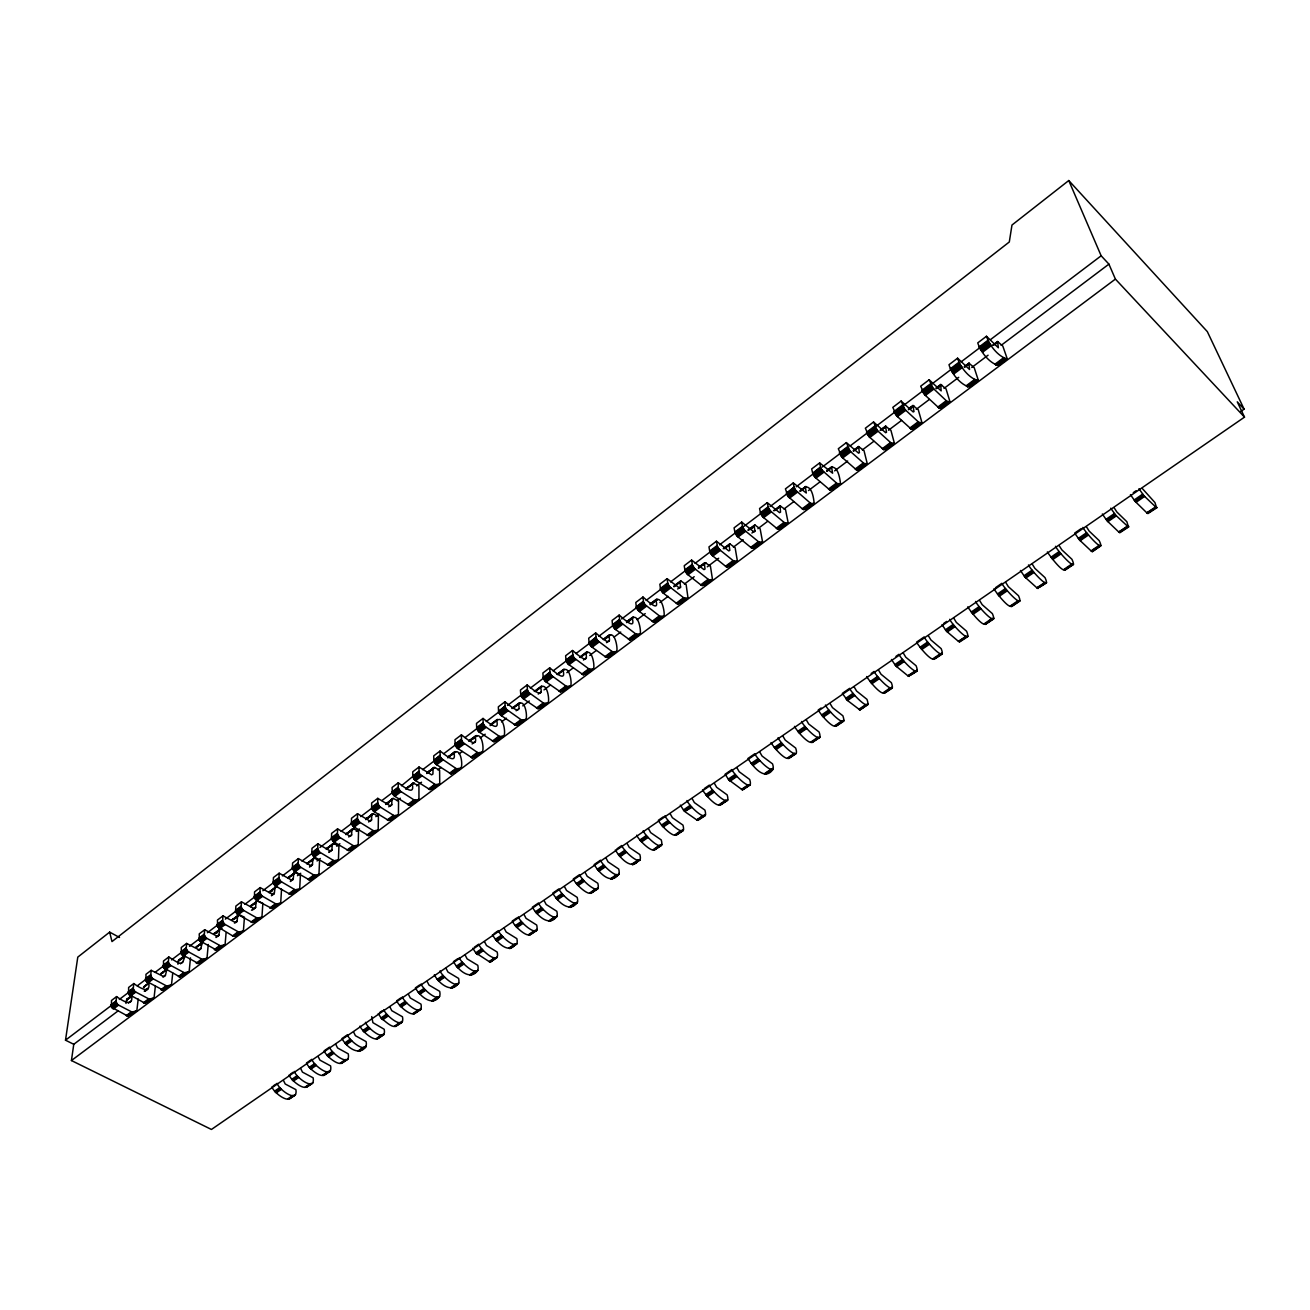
<?xml version="1.0" encoding="UTF-8"?>
<svg xmlns="http://www.w3.org/2000/svg" width="1310" height="1310" viewBox="0 0 1310 1310"><rect width="100%" height="100%" fill="white"/><g stroke="black" fill="none" stroke-linecap="round" stroke-linejoin="round"><path stroke-width="1.5" d="M663.302 816.867L658.39 820.256C660.158 825.022 675.01 839.857 676.926 833.897M412.29 784.444C415.123 797.151 401.957 785.247 398.256 782.791L392.067 787.474L392.394 793.451L394.818 796.365L409.097 805.093L412.781 804.078L418.954 799.444L418.938 785.803L413.108 783.069L406.133 789.095L413.108 783.069M412.748 776.142L412.765 771.77L419.02 767.021L431.645 774.865L432.922 774.063L433.07 768.184L435.018 767.562L439.603 770.247L439.751 783.888L433.479 788.571L429.844 789.553L414.844 780.121L412.748 776.142L419.02 771.377L419.02 767.021M383.797 1009.683C385.762 1015.905 405.281 1031.248 402.481 1016.789L391.788 1010.681L389.938 1007.03M1082.912 527.406C1084.958 532.057 1106.688 556.308 1099.188 540.621L1089.15 531.074L1086.498 526.882M418.954 799.444L414.631 800.295L400.287 791.125L398.305 787.916L398.256 782.791M398.436 814.82L398.551 801.163L393.278 798.412L391.968 799.231L391.706 805.126L390.38 805.945L377.755 798.347L371.663 802.981L371.647 808.106L373.596 811.299L388.628 820.437L392.329 819.389L398.436 814.82L394.081 815.704L379.72 806.682L377.755 803.489L377.755 798.347M643.194 830.753C645.159 836.386 665.464 855.103 661.255 839.939L650.677 832.636L648.548 828.771M636.709 835.207C638.478 840.005 653.297 854.628 655.278 848.651M365.474 1022.324C367.439 1028.563 386.909 1043.677 384.207 1029.283L372.892 1022.651L371.729 1016.593M655.917 600.455C661.992 594.773 665.316 614.505 663.842 616.077L656.67 621.448L653.444 621.988L638.625 610.951L636.431 607.545L635.776 602.485L642.948 597.033C646.059 599.21 659.913 613.637 655.917 600.455L650.202 604.778M378.181 829.983L378.426 816.326L373.137 813.625L371.811 814.46L371.5 820.355L370.157 821.19L357.515 813.707L351.506 818.275L351.44 823.417L353.389 826.577L368.421 835.583L372.155 834.503L378.181 829.983L373.776 830.917L359.431 822.025L357.483 818.848L357.515 813.707M365.948 1046.592C358.989 1057.039 345.955 1046.559 341.992 1038.519L347.379 1034.802C349.344 1041.09 368.765 1055.975 366.129 1041.63L355.419 1035.686L353.618 1032.067M616.912 848.864L621.71 845.556C623.691 851.254 643.914 869.693 639.853 854.562L629.242 847.374L627.146 843.525M615.323 849.961C619.745 857.51 631.944 871.461 638.691 859.966M358.187 844.966L358.547 831.293L353.258 828.64L351.915 829.492L351.555 835.387L350.196 836.239L337.554 828.87L331.61 833.373L331.512 838.515L333.428 841.675L348.46 850.534L352.226 849.42L358.187 844.966L353.749 845.933L339.388 837.155L337.456 834.011L337.554 828.87M632.222 618.353C638.396 612.572 641.605 632.271 640.017 633.909L632.943 639.215L629.668 639.804L614.832 628.947L612.654 625.558L612.065 620.481L619.139 615.111C622.299 617.321 636.103 631.502 632.222 618.353L626.589 622.61M619.106 873.344C611.655 886.133 599.178 873.099 594.2 864.534L600.504 860.195C602.485 865.943 622.643 884.086 618.697 869.021L608.086 861.914L606.006 858.099M325.191 1073.807C322.489 1079.8 308.161 1068.321 306.54 1062.967L311.813 1059.332C313.778 1065.701 333.084 1080.128 330.611 1065.914L319.902 1060.117L318.15 1056.531M338.438 859.753L338.93 846.08L333.641 843.46L332.281 844.328L331.856 850.223L330.48 851.091L317.839 843.837L311.976 848.29L311.829 853.416L313.729 856.56L328.761 865.288L332.56 864.142L338.438 859.753L333.985 860.752L319.624 852.106L317.708 848.978L317.839 843.837M1055.5 546.319C1057.547 551.035 1079.178 574.943 1071.924 559.272L1061.837 549.856L1059.2 545.697M608.855 636.005C615.127 630.126 618.222 649.776 616.535 651.496L609.543 656.736L606.235 657.374L591.367 646.682L589.205 643.325L588.681 638.232L595.657 632.943C598.883 635.17 612.605 649.105 608.855 636.005L604.696 639.149M591.956 891.848C589.795 897.858 575.074 883.841 573.338 878.928L579.56 874.638C581.542 880.435 601.634 898.3 597.818 883.284L587.191 876.292L585.144 872.476M318.952 874.343L319.558 860.67L314.253 858.099L312.877 858.967L312.402 864.878L311.027 865.763L298.369 858.607L292.589 862.995L292.392 868.137L294.291 871.265L309.324 879.862L313.156 878.683L318.952 874.343L314.449 875.375L300.088 866.876L298.205 863.749L298.369 858.607M1065.243 569.031C1063.769 574.353 1049.867 556.029 1047.361 551.936M299.695 888.753L300.416 875.08L295.127 872.558L293.735 873.442L293.211 879.337L291.819 880.238L279.161 873.197L273.446 877.536L273.217 882.678L275.084 885.773L290.116 894.255L293.98 893.043L299.695 888.753L295.176 889.834L280.815 881.433L278.948 878.339L279.161 873.197M577.514 901.706C570.39 914.216 557.471 901.64 552.738 893.142L558.895 888.901C560.86 894.73 580.903 912.349 577.202 897.383L566.559 890.489L564.528 886.69M585.816 653.395C592.185 647.451 595.166 667.036 593.365 668.853L586.471 674.011L583.114 674.683L568.212 664.186L566.084 660.829L565.625 655.737L572.503 650.513C575.778 652.773 589.451 666.479 585.816 653.395L580.33 657.538M277.638 887.279L275.149 887.23L274.248 893.633L272.84 894.533L260.182 887.59L254.549 891.881L254.5 897.841L256.858 900.625L271.76 908.37L280.7 902.983L281.535 889.31L280.406 888.884M1028.481 564.954C1030.512 569.719 1052.045 593.315 1045.036 577.644L1034.9 568.376L1032.313 564.233M557.094 915.624C550.036 927.988 537.051 915.674 532.384 907.175L538.475 902.983C540.441 908.878 560.418 926.219 556.832 911.301L546.188 904.506L544.174 900.723M261.935 917.033L262.868 903.36L257.562 900.92L256.154 901.82L255.532 907.732L254.107 908.649L241.449 901.82L235.882 906.045L235.571 911.187L237.405 914.265L252.437 922.486L256.351 921.225L261.935 917.033L257.349 918.179L242.989 910.041L241.155 906.962L241.449 901.82M563.087 670.573C569.555 664.53 572.404 684.066 570.505 685.965L563.726 691.041L560.32 691.778L545.402 681.429L543.29 678.105L542.88 672.996L549.676 667.854C553 670.147 566.608 683.591 563.087 670.573L557.667 674.65M280.7 902.983L276.148 904.096L261.787 895.827L259.92 892.732L260.182 887.59M518.301 916.902C520.267 922.829 540.195 939.909 536.707 925.056L526.047 918.343L524.066 914.576M237.552 916.41L232.214 919.898L239.124 914.838L237.7 915.755L237.044 921.667L235.603 922.6L222.946 915.87L217.444 920.046L217.706 926.825L233.262 936.241L237.88 935.045L243.398 930.919L244.446 917.229L239.828 914.953M516.795 917.933L512.292 921.045C514.011 926.072 528.634 939.483 530.943 933.473M540.653 687.504C547.22 681.38 549.971 700.85 547.973 702.831L541.276 707.858L537.821 708.628L522.886 698.443L520.807 695.135L520.447 690.026L527.144 684.95C530.534 687.259 544.076 700.49 540.653 687.504L535.332 691.533M222.34 929.003L219.818 929.019L218.77 935.438L217.329 936.372L204.671 929.74L199.235 933.866L199.464 940.629L216.297 949.93L225.091 944.625L226.073 932.9M493.935 933.703L498.373 930.64C500.354 936.617 520.201 953.434 516.844 938.631L506.168 932.016L504.203 928.266M243.398 930.919L238.797 932.098L224.436 924.058L222.602 920.996L222.946 915.87M492.445 934.734C496.555 942.332 509.115 954.81 515.55 943.97M995.502 587.699L1001.839 583.327C1003.869 588.157 1025.321 611.426 1018.525 595.755L1008.34 586.651L1005.785 582.524M201.331 943.757L196.14 947.163L202.329 942.299L200.741 949.029L199.284 949.979L186.626 943.429L181.255 947.507L181.435 954.269L198.252 963.439L207.013 958.167L208.257 944.494M474.302 947.245L478.69 944.215C480.672 950.241 500.469 966.796 497.194 952.059L486.518 945.525L484.585 941.792M225.091 944.625L220.457 945.836L206.112 937.911L204.294 934.881L204.671 929.74M518.547 704.207C525.195 698.017 527.832 717.405 525.752 719.485L519.137 724.43L515.649 725.249L500.698 715.227L498.619 711.936L498.324 706.827L504.94 701.8C508.378 704.158 521.855 717.143 518.547 704.207L513.274 708.186M1011.942 605.384C1010.256 610.869 996.37 592.971 993.93 588.796M185.168 955.596C181.762 966.453 181.451 964.962 168.793 956.971L163.488 961L163.619 967.746L179.83 976.9L189.148 971.545L190.49 957.872M207.013 958.167L202.346 959.411L188.018 951.6L186.216 948.571L186.626 943.429M459.253 957.626C461.235 963.685 480.967 979.995 477.806 965.323L467.113 958.871L465.197 955.154M177.931 964.258L178.766 960.033L184.563 955.727M165.977 970.464L160.917 973.756L166.992 968.974L165.306 975.721L163.832 976.687L151.19 970.333L145.95 974.312L146.032 981.059L162.833 989.983L171.495 984.76L172.74 973.035M496.719 720.68C503.449 714.425 506.004 733.747 503.81 735.909L497.292 740.789L493.755 741.64L478.789 731.782L476.742 728.507L476.496 723.382L483.013 718.437C486.518 720.811 499.929 733.584 496.719 720.68L490.235 725.593M189.148 971.545L184.464 972.822L170.136 965.11L168.351 962.113L168.793 956.971M440.045 970.874C442.027 976.982 461.709 993.046 458.631 978.423L447.954 972.053L446.039 968.368M148.8 982.926C150.716 995.354 138.614 986.987 133.784 983.548L128.609 987.478L128.642 994.224L144.82 1003.133L154.056 997.811L155.382 986.103M975.573 601.454C977.587 606.333 998.957 629.275 992.374 613.62L982.172 604.647L979.634 600.537M171.495 984.76L166.796 986.07L152.468 978.472L150.699 975.475L151.19 970.333M434.331 974.82C438.621 983.335 452.065 994.388 458.713 982.729M475.186 736.941C482.014 730.62 484.454 749.877 482.178 752.12L475.743 756.934L472.173 757.835L457.19 748.108L455.159 744.85L454.963 739.741L461.398 734.861C464.952 737.252 478.314 749.795 475.186 736.941L470.388 740.576M131.655 995.862C133.505 1008.241 121.47 1000.054 116.59 996.599L111.481 1000.48L111.481 1007.21L127.643 1016.02L136.829 1010.714L138.221 999.006M985.84 623.183C984.056 628.718 970.202 611.066 967.779 606.841M154.056 997.811L149.34 999.153L135.012 991.654L133.26 988.673L133.784 983.548M421.067 983.974C423.048 990.114 442.665 1005.933 439.701 991.359L429.009 985.087L427.125 981.403M125.973 1003.444L126.906 999.219L131.999 995.371M136.829 1010.714L132.081 1012.09L117.785 1004.688L116.033 1001.724L116.59 996.599M402.317 996.91C404.282 1003.083 423.867 1018.656 420.985 1004.148L410.276 997.958L408.425 994.29M453.948 752.988C460.842 746.602 463.183 765.777 460.825 768.102L454.472 772.851L450.869 773.784L435.87 764.221L433.856 760.979L433.725 755.854L440.062 751.039C443.664 753.463 456.961 765.793 453.948 752.988L447.627 757.769L454.717 751.629M400.925 997.86L396.733 1000.758C398.387 1005.982 412.846 1018.296 415.401 1012.27M949.685 619.319C951.682 624.264 972.97 646.878 966.6 631.24L956.349 622.414L953.86 618.32M1240.75 411.487L1244.107 409.162L1237.262 401.81L1244.5 417.137L211.434 1129.466L71.428 1060.543L73.769 1044.299L117.851 1011.074M433.774 767.447L426.749 773.539L432.971 768.823M73.769 1044.299L65.5 1040.189L77.781 957.119L109.647 932.13L119.521 937.452M360.021 1026.074C361.658 1031.363 376.068 1043.333 378.688 1037.323M934.734 658.062C932.736 663.695 918.932 646.485 916.558 642.162L924.139 636.938C926.137 641.933 947.343 664.236 941.169 648.63L930.886 639.919L928.43 635.841M342.827 1061.788C340.142 1067.781 325.781 1056.155 324.159 1050.816L329.498 1047.149C331.463 1053.469 350.818 1068.108 348.264 1053.846L337.571 1047.967L335.786 1044.365M392.705 798.478L385.795 804.455L391.87 799.87M372.564 813.69L365.703 819.618L371.696 815.098M294.324 1071.4C296.289 1077.786 315.546 1091.983 313.156 1077.835L302.446 1072.12L300.71 1068.551M289.133 1074.986C290.722 1080.373 305.034 1091.672 307.768 1085.695M895.958 656.375L898.955 654.312C900.953 659.356 922.06 681.347 916.099 665.758L905.783 657.194L903.343 653.133M352.668 828.722L345.889 834.601L351.8 830.131M277.049 1083.321C279.014 1089.74 298.221 1103.724 295.896 1089.642L285.203 1083.992L283.468 1080.422M271.907 1086.858C273.495 1092.278 287.791 1103.429 290.542 1097.436M333.035 843.542L326.305 849.371L332.151 844.966M871.166 673.487L874.114 671.441C876.112 676.549 897.137 698.23 891.357 682.674L881.008 674.224L878.601 670.18M313.663 858.181L306.982 863.978L312.762 859.622M884.987 691.975C882.842 697.706 869.07 680.954 866.729 676.533M294.521 872.64L287.905 878.388L293.604 874.081M275.624 886.919L269.058 892.618L274.691 888.36M867.908 703.634L859.917 709.954L847.521 700.506L842.33 693.367L849.617 688.356C851.598 693.514 872.542 714.883 866.958 699.343L856.576 691.025L854.202 687.013M256.956 901.018L250.439 906.667L256.007 902.475M825.431 705.026C827.429 710.249 848.29 731.308 842.887 715.8L832.472 707.613L830.131 703.601M220.309 928.708L213.907 934.259L219.327 930.165M836.599 724.987C834.274 730.8 820.551 714.49 818.242 709.987L821.124 708.006M801.589 721.483C803.57 726.755 824.367 747.519 819.127 732.044L808.679 723.971L806.37 719.976M812.871 741.165C810.481 747.011 796.775 730.914 794.499 726.362M149.143 982.418L143.445 987.478L148.62 983.564M778.058 737.71C780.039 743.048 800.754 763.501 795.678 748.059L785.214 740.101L782.922 736.138M789.471 757.131C786.999 763.009 773.309 747.126 771.05 742.541M773.309 768.823C764.942 782.054 753.103 766.53 747.928 758.49L754.838 753.725C756.82 759.112 777.452 779.27 772.54 763.877L762.06 756.034L759.8 752.087M746.291 786.573L742.148 789.717L728.868 779.908L725.101 774.243L731.913 769.543C733.895 774.98 754.462 794.842 749.697 779.483L739.2 771.754L736.957 767.824M704.256 788.62L709.299 785.132C711.281 790.634 731.782 810.202 727.165 794.892L716.635 787.277L714.425 783.364M831.572 467.162C838.4 466.491 839.956 479.28 840.529 483.767L832.57 489.711L829.754 489.858L815.197 477.479L812.839 473.925L811.676 468.947L819.634 462.921L832.603 473.188L831.572 467.162L826.839 470.749M721.073 803.783C718.42 809.744 704.78 794.499 702.569 789.783M686.98 800.541C688.962 806.092 709.381 825.365 704.911 810.104L694.365 802.588L692.188 798.691M805.372 486.96C812.298 486.108 813.772 499.012 814.165 503.499L806.338 509.361L802.85 509.279L788.129 496.555L785.427 488.876L793.27 482.932L806.289 493.002L805.372 486.96L800.705 490.48M664.94 815.737C666.921 821.337 687.275 840.332 682.952 825.103L672.374 817.702L670.229 813.821M232.214 919.898L238.518 914.953M1142.254 488.45L1154.929 502.532L1156.665 507.903L1143.974 495.786L1138.947 488.745M1114.171 507.805L1116.873 512.014L1126.862 521.724L1128.483 527.111L1115.711 515.207L1110.733 508.214M1244.107 409.162L1207.329 331.627L1068.763 180.534L1011.975 225.042L1009.306 241.973L111.989 941.579L109.647 932.13M667.101 578.692L659.831 584.227L660.551 589.271L662.762 592.709L676.926 603.664L680.725 603.435L688.012 597.982L686.129 584.571L681.02 581.083L679.956 581.689L680.578 587.437L679.513 588.059L667.101 578.692L667.854 583.752L670.081 587.175L684.229 598.195L688.012 597.982M691.615 560.091L684.229 565.707L685.015 570.751L687.259 574.189L701.39 585.341L705.124 585.161L712.509 579.626L710.446 566.248L705.353 562.694L704.322 563.284L705.026 569.015L703.994 569.621L691.615 560.091L692.433 565.134L694.677 568.589L708.808 579.773L712.509 579.626M716.472 541.226L708.972 546.909L709.84 551.952L712.1 555.407L726.215 566.739L729.883 566.624L737.383 561.008L735.123 547.678L730.047 544.043L729.048 544.616L729.834 550.331L728.818 550.904L716.472 541.226L717.356 546.254L719.632 549.725L733.731 561.106L737.383 561.008M741.689 522.084L734.091 527.848L735.025 532.875L737.317 536.363L751.383 547.858L755.002 547.809L762.6 542.111L760.144 528.814L755.1 525.13L754.118 525.67L755.002 531.369L754.003 531.925L741.689 522.084L742.655 527.095L744.948 530.583L759.014 542.143L762.6 542.111M767.283 502.647L759.571 508.509L760.586 513.504L762.895 517.024L777.534 528.994L780.482 528.732L788.194 522.952L785.542 509.688L780.039 505.873L780.531 512.128L779.565 512.652L767.283 502.647L768.331 507.641L770.64 511.162L784.674 522.919L788.194 522.952M846.391 442.6L838.318 448.724L841.937 457.255L856.445 469.864L859.213 469.782L867.269 463.74L863.994 450.607L858.574 446.53L859.409 452.687L858.541 453.145L846.391 442.6L850.043 451.131L863.961 463.478L867.269 463.74M873.557 421.984L865.37 428.206L869.103 436.738L883.546 449.543L886.248 449.526L894.435 443.402L890.915 430.335L885.544 426.159L886.493 432.267L885.658 432.709L873.557 421.984L877.323 430.515L891.177 443.075L894.435 443.402M901.133 401.04L892.814 407.361L896.662 415.892L911.056 428.927L913.692 428.976L921.994 422.753L918.261 409.735L912.923 405.494L914.003 411.553L913.201 411.962L901.133 401.04L905.013 409.572L918.834 422.344L921.994 422.753M929.15 379.785L920.701 386.188L924.663 394.736L938.992 407.999L941.546 408.114L949.996 401.793L946.017 388.841L940.711 384.485L941.153 390.888L929.15 379.785L933.146 388.317L946.901 401.302L949.996 401.793M957.594 358.187L949.013 364.704C951.306 373.661 961.491 385.779 969.842 386.925L978.406 380.506L974.181 367.619L968.925 363.165L969.531 369.502L957.594 358.187C959.984 367.144 970.055 379.245 978.406 380.506M986.479 336.261L977.768 342.876C980.519 351.981 989.82 363.59 998.564 365.408L1007.275 358.891L1002.805 346.069L997.581 341.517L998.367 347.772L986.479 336.261C989.312 345.381 998.515 356.942 1007.275 358.891M110.908 1004.852L116.033 1000.971M128.069 991.85L133.26 987.92M145.426 978.685L150.683 974.706M163.013 965.372L168.319 961.344M180.796 951.895L186.184 947.818M198.825 938.238L204.262 934.112M217.051 924.418L222.569 920.242M235.522 910.434L241.106 906.192M254.222 896.253L259.888 891.979M273.168 881.908L278.883 877.569M292.343 867.384L298.14 862.979M311.764 852.663L317.642 848.209M331.446 837.745L337.39 833.242M351.375 822.647L357.401 818.079M371.565 807.353L377.673 802.719M392.017 791.846L398.207 787.146M433.757 760.209L440.111 755.395L440.062 751.039M455.045 744.08L461.497 739.2L461.398 734.861M476.627 727.738L483.161 722.792L483.013 718.437M498.504 711.166L505.12 706.139L504.94 701.8M520.676 694.365L527.39 689.273L527.144 684.95M543.159 677.335L549.954 672.177L549.676 667.854M565.936 660.06L572.847 654.836L572.503 650.513M589.058 642.555L596.05 637.25L595.657 632.943M612.49 624.788L619.581 619.417L619.139 615.111M636.267 606.776L643.456 601.323L642.948 597.033M660.371 588.517L667.674 582.983M684.835 569.981L692.237 564.364M709.643 551.183L717.159 545.484M734.812 532.106L742.442 526.325M760.357 512.75L768.102 506.888M786.295 493.1L794.138 487.156L793.27 482.932M812.593 473.156L820.568 467.113L819.634 462.921M839.317 452.916L847.406 446.792M866.434 432.382L874.638 426.143M893.96 411.52L902.295 405.199M921.913 390.331L930.378 383.912M950.307 368.831L958.904 362.297M979.127 346.97L987.871 340.354M110.908 1005.605L116.033 1001.724M128.069 992.603L133.26 988.673M145.443 979.454L150.699 975.475M163.03 966.125L168.351 962.113M180.829 952.648L186.216 948.571M198.842 939.008L204.294 934.881M217.083 925.188L222.602 920.996M235.571 911.187L241.155 906.962M254.271 897.022L259.92 892.732M273.217 882.678L278.948 878.339M292.392 868.137L298.205 863.749M311.829 853.416L317.708 848.978M331.512 838.515L337.456 834.011M351.44 823.417L357.483 818.848M371.647 808.106L377.755 803.489M392.116 792.615L398.305 787.916M419.02 771.377L401.482 785.722M433.856 760.979L440.111 755.395M455.159 744.85L461.497 739.2M476.742 728.507L483.161 722.792M498.619 711.936L505.12 706.139M520.807 695.135L527.39 689.273M543.29 678.105L549.954 672.177M566.084 660.829L572.847 654.836M589.205 643.325L596.05 637.25M612.654 625.558L619.581 619.417M636.431 607.545L643.456 601.323M660.551 589.271L667.854 583.752M685.015 570.751L692.433 565.134M709.84 551.952L717.356 546.254M735.025 532.875L742.655 527.095M760.586 513.504L768.331 507.641M786.524 493.87L794.138 487.156M812.839 473.925L820.568 467.113M839.563 453.686L847.652 447.545M866.696 433.135L874.916 426.913M894.239 412.273L902.574 405.953M922.207 391.084L930.673 384.665M950.601 369.584L959.215 363.066M979.454 347.723L988.182 341.108M65.5 1040.189L112.791 1004.361M119.325 999.432L129.101 992.014M137.255 985.84L145.41 979.667M155.202 972.249L163.357 966.076M171.512 959.903L181.304 952.485M189.459 946.311L199.235 938.893M207.389 932.72L218.803 924.074M225.336 919.129L236.75 910.483M244.904 904.309L254.697 896.908M262.851 890.718L274.265 882.072M282.42 875.899L292.195 868.497M301.988 861.079L311.78 853.662M319.935 847.488L331.348 838.842M341.124 831.424L352.554 822.778M360.709 816.605L372.122 807.959M381.898 800.557L391.69 793.139M422.671 769.674L434.101 761.028M443.877 753.61L455.291 744.964M465.083 737.546L478.134 727.672M486.288 721.499L499.339 711.608M507.494 705.435L522.166 694.316M530.321 688.143L544.993 677.024M553.148 670.851L566.198 660.96M575.991 653.559L590.663 642.44M598.817 636.267L613.506 625.148M621.66 618.959L637.97 606.612M646.125 600.438L660.797 589.32M670.589 581.902L685.261 570.783M695.053 563.382L711.363 551.019M719.517 544.845L735.827 532.499M743.982 526.325L761.912 512.734M770.067 506.561L788.014 492.969M796.169 486.796L814.1 473.205M822.254 467.031L840.201 453.44M849.977 446.022L867.924 432.447M876.079 426.258L895.647 411.438M903.802 405.265L923.37 390.445M931.525 384.272L951.109 369.436M960.885 362.035L980.453 347.215M990.245 339.798L1101.153 255.794L1068.763 180.534M111.104 1006.408L116.23 1002.527M128.265 993.422L133.456 989.492M145.656 980.257L150.896 976.278M163.242 966.944L168.548 962.915M181.042 953.467L186.429 949.39M199.071 939.81L204.524 935.684M217.313 926.006L222.831 921.831M235.8 912.006L241.384 907.781M254.5 897.841L260.166 893.567M273.446 883.497L279.177 879.157M292.638 868.972L298.451 864.567M312.075 854.251L317.953 849.797M331.757 839.35L337.718 834.847M351.702 824.252L357.745 819.683M371.909 808.958L378.033 804.324M392.394 793.451L398.584 788.767M413.125 777.747L419.118 772.147M434.15 761.831L440.225 756.165M455.454 745.701L461.906 740.821L461.611 739.97M477.053 729.359L483.587 724.397L483.275 723.562M498.93 712.787L505.562 707.76L505.251 706.909M521.118 695.987L527.832 690.894L527.521 690.042M543.617 678.957L550.429 673.798L550.102 672.947M566.428 661.681L573.322 656.457L572.994 655.606M589.549 644.176L596.541 638.871L596.214 638.019M612.998 626.426L620.105 621.038L619.761 620.187M636.791 608.413L643.996 602.96L643.636 602.092M660.911 590.139L668.215 584.604M685.392 571.618L692.793 566.002M710.216 552.804L717.733 547.121M735.418 533.743L743.048 527.963M760.979 514.388L768.724 508.526M786.917 494.738L794.777 488.794L794.384 487.909M813.264 474.793L821.239 468.767L820.813 467.883M839.988 454.554L848.094 448.429M867.122 434.019L875.342 427.797M894.681 413.158L903.032 406.837M922.649 391.968L931.132 385.549M951.06 370.468L959.673 363.951M979.929 348.607L988.673 341.992M111.481 1007.21L116.606 1003.329M128.642 994.224L133.849 990.294M146.032 981.059L151.289 977.096M163.619 967.746L168.941 963.734M181.435 954.269L186.822 950.208M199.464 940.629L204.917 936.503M217.706 926.825L223.24 922.649M236.193 912.841L241.793 908.6M254.91 898.676L260.575 894.386M273.872 884.332L279.603 879.992M293.063 869.807L298.86 865.402M312.5 855.086L318.379 850.649M332.2 840.185L338.144 835.682M352.144 825.087L358.17 820.518M372.351 809.793L378.459 805.175M392.836 794.302L399.026 789.619M413.583 778.599L419.855 773.85L419.413 772.998M434.609 762.682L440.962 757.868L440.504 757.016M455.913 746.569L462.365 741.689L461.906 740.821M477.511 730.227L484.045 725.282L483.587 724.397M499.405 713.655L506.037 708.644L505.562 707.76M521.593 696.855L528.307 691.778L527.832 690.894M544.092 679.841L550.904 674.683L550.429 673.798M566.902 662.565L573.813 657.342L573.322 656.457M590.04 645.06L597.049 639.771L596.541 638.871M613.506 627.31L620.596 621.939L620.105 621.038M637.299 609.297L644.504 603.861L643.996 602.96M661.435 591.039L668.739 585.505M685.916 572.519L693.317 566.902M710.74 553.721L718.273 548.022M735.942 534.644L743.589 528.88M761.519 515.305L769.265 509.443M787.474 495.655L795.334 489.711L794.777 488.794M813.821 475.726L821.796 469.684L821.239 468.767M840.562 455.487L848.651 449.363M867.695 434.953L875.915 428.73M895.254 414.091L903.605 407.77M923.239 392.918L931.721 386.499M951.666 371.401L960.279 364.884M980.535 349.557L989.279 342.942M112.005 1007.947L117.13 1004.066M129.182 994.961L134.373 991.031M146.556 981.812L151.813 977.833M164.159 968.499L169.481 964.471M181.975 955.023L187.363 950.962M200.004 941.399L205.457 937.272M218.262 927.578L223.781 923.403M236.75 913.594L242.334 909.369M255.466 899.446L261.132 895.156M274.429 885.101L280.16 880.762M293.62 870.577L299.433 866.188M313.057 855.872L318.952 851.435M332.756 840.987L338.717 836.468M352.717 825.889L358.743 821.321M372.924 810.595L379.048 805.977M393.409 795.105L399.599 790.421M414.156 779.417L420.444 774.668L435.46 784.674L439.751 783.888M435.198 763.501L441.552 758.687L456.568 768.855L460.825 768.102M456.502 747.388L462.954 742.508L477.97 752.808L482.178 752.12M478.101 731.045L484.651 726.1L499.65 736.564L503.81 735.909M500.011 714.49L506.626 709.48L521.626 720.091L525.752 719.485M522.199 697.706L528.913 692.613L543.896 703.388L547.973 702.831M544.698 680.676L551.51 675.518L566.477 686.456L570.505 685.965M567.525 663.417L574.435 658.193L589.385 669.295L593.365 668.853M590.663 645.912L597.671 640.623L612.589 651.905L616.535 651.496M614.128 628.178L621.235 622.807L636.136 634.253L640.017 633.909M637.921 610.182L645.126 604.729L660.011 616.355L663.842 616.077M662.058 591.923L669.361 586.389M686.555 573.403L693.956 567.787M711.395 554.605L718.912 548.923M736.597 535.544L744.227 529.764M762.174 516.189L769.92 510.343M788.129 496.555L795.989 490.611L810.71 503.4L814.165 503.499M814.476 476.643L822.451 470.601L837.139 483.587L840.529 483.767M841.216 456.404L849.322 450.28M868.366 435.87L876.603 429.647M895.942 415.024L904.293 408.704M923.927 393.851L932.409 387.433M952.354 372.351L960.967 365.834M981.223 350.523L989.967 343.908M112.644 1008.569L117.785 1004.688M129.821 995.584L135.012 991.654M147.211 982.451L152.468 978.472M164.814 969.138L170.136 965.11M182.63 955.678L188.018 951.6M200.659 942.037L206.112 937.911M218.917 928.233L224.436 924.058M237.405 914.265L242.989 910.041M256.121 900.101L261.787 895.827M275.084 885.773L280.815 881.433M294.291 871.265L300.088 866.876M313.729 856.56L319.624 852.106M333.428 841.675L339.388 837.155M353.389 826.577L359.431 822.025M373.596 811.299L379.72 806.682M394.081 795.809L400.287 791.125M414.844 780.121L421.116 775.373M435.87 764.221L442.24 759.407M457.19 748.108L463.642 743.228M478.789 731.782L485.339 726.837M500.698 715.227L507.314 710.216M522.886 698.443L529.617 693.367M545.402 681.429L552.214 676.288M568.212 664.186L575.123 658.963M591.367 646.682L598.359 641.392M614.832 628.947L621.923 623.576M638.625 610.951L645.83 605.515M662.762 592.709L670.081 587.175M687.259 574.189L694.677 568.589M712.1 555.407L719.632 549.725M737.317 536.363L744.948 530.583M762.895 517.024L770.64 511.162M788.849 497.391L796.709 491.447M815.197 477.479L823.188 471.436M841.937 457.255L850.043 451.131M869.103 436.738L877.323 430.515M896.662 415.892L905.013 409.572M924.663 394.736L933.146 388.317M953.09 373.235L961.704 366.718M981.96 351.407L990.704 344.792M113.364 1009.044L118.489 1005.163M130.541 996.058L135.732 992.128M147.932 982.926L153.188 978.947M165.535 969.629L170.857 965.601M183.351 956.169L188.738 952.092M201.38 942.529L206.833 938.418M219.638 928.741L225.156 924.565M238.125 914.773L243.726 910.548M256.858 900.625L262.508 896.335M275.804 886.297L281.552 881.957M295.012 871.789L300.825 867.4M314.465 857.084L320.344 852.646M334.165 842.199L340.125 837.696M354.109 827.134L360.152 822.565M374.332 811.856L380.457 807.222M394.818 796.365L401.007 791.682M415.565 780.694L421.853 775.946M436.607 764.794L442.976 759.98M457.927 748.698L464.379 743.818M479.525 732.372L486.059 727.427M501.419 715.817L508.051 710.806M523.623 699.049L530.337 693.972M546.139 682.035L552.951 676.893M568.949 664.792L575.86 659.569M592.087 647.304L599.096 642.015M615.553 629.586L622.659 624.215M639.362 611.59L646.567 606.153M663.499 593.348L670.802 587.83M687.996 574.844L695.397 569.244M712.837 556.079L720.353 550.396M738.038 537.034L745.668 531.27M763.615 517.696L771.377 511.85M789.586 498.095L797.446 492.151M815.933 478.183L823.908 472.157M842.674 457.976L850.779 451.852M869.824 437.458L878.044 431.236M897.399 416.629L905.75 410.308M925.384 395.473L933.866 389.07M953.811 373.989L962.424 367.488M982.68 352.177L991.441 345.562M475.939 735.598L469.127 740.69L470.781 740.559M490.546 724.495L497.456 719.337M519.251 702.864L512.275 708.088L513.897 708.006M534.283 691.451L541.358 686.178M556.996 674.355L563.758 669.263M579.609 657.276L586.454 652.102M603.55 639.133L609.477 634.711M626.819 621.546L632.828 617.075M650.415 603.73L656.49 599.194M674.355 585.635L680.496 581.067M698.623 567.295L704.862 562.661M723.251 548.693L729.555 544.01M748.223 529.829L754.609 525.081M773.571 510.687L780.039 505.873M799.608 491.086L805.83 486.387M826.97 470.356L832.014 466.606M853.465 450.329L858.574 446.53M880.369 430.008L885.544 426.159M908.518 408.736L912.923 405.494M936.257 387.793L940.711 384.485M964.422 366.505L968.925 363.165M993.029 344.907L997.581 341.517M126.546 999.726L131.868 995.862M143.625 986.823L148.98 982.926M160.917 973.756L166.321 969.842M178.422 960.541L183.858 956.595M196.14 947.163L202.935 942.185M214.07 933.621L219.572 929.625M250.587 906.029L257.562 900.92M269.205 891.963L276.23 886.821M288.036 877.733L295.127 872.558M307.113 863.323L314.253 858.099M326.436 848.733L333.641 843.46M346.004 833.962L353.258 828.64M365.817 818.979L373.137 813.625M385.893 803.816L393.278 798.412M406.231 788.456L413.682 783.003M426.831 772.9L434.347 767.398M447.709 757.131L455.291 751.58M468.865 741.149L476.512 735.549M490.3 724.954L496.785 720.058M512.03 708.546L519.808 702.848M535.233 691.189L541.898 686.162M557.536 674.339L564.299 669.246M580.15 657.26L586.995 652.102M603.337 639.575L610.001 634.711M626.606 621.988L633.352 617.092M650.218 604.156L657.014 599.21M673.782 586.553L681.02 581.083M698.443 567.721L705.353 562.694M724.086 548.546L730.047 544.043M748.075 530.239L755.1 525.13M774.39 510.556L780.514 505.922M853.35 450.706L859.033 446.628M880.271 430.384L885.986 426.258M908.419 409.113L913.348 405.592M936.175 388.153L941.137 384.6M964.356 366.865L969.351 363.296M992.964 345.25L997.991 341.664M126.366 1000.381L131.475 996.517M178.258 961.196L183.547 957.184M674.159 586.683L679.956 582.311M698.459 568.327L704.338 563.889M724.594 548.595L729.064 545.222M749.615 529.698L754.151 526.276M774.996 510.523L779.597 507.052M800.754 491.07L805.437 487.549M826.905 471.338L831.637 467.752M853.432 451.295L858.246 447.66M881.99 429.729L885.249 427.273M908.518 409.702L912.644 406.575M936.29 388.726L940.482 385.566M964.471 367.439L968.729 364.213M994.552 344.726L997.434 342.549M131.295 996.91L126.906 999.219M180.583 959.69L184.546 956.693M199.628 945.312L202.297 943.298M234.343 919.096L238.453 915.985M250.914 905.521L255.466 903.13M294.39 873.754L288.347 877.241M310.617 861.505L313.499 859.327M326.73 848.258L334.312 843.607M349.508 832.128L353.946 828.788M367.832 818.292L372.318 814.902M414.353 783.167L406.509 787.981M435.018 767.562L427.551 772.147M451.213 755.33L455.945 751.76M472.37 739.348L477.167 735.729M584.899 654.378L587.633 652.314M605.105 639.133L610.64 634.941M628.358 621.579L632.566 618.385M651.938 603.763L657.636 599.456M703.044 565.167L705.975 562.956M751.17 528.831L754.2 526.538M911.171 408.016L913.922 405.936M938.91 387.072L941.694 384.96M128.347 1003.051L130.902 1001.135M144.198 991.113L148.095 988.182M162.866 977.047L165.469 975.066M180.42 963.8L183.072 961.802M198.203 950.405L200.888 948.374M216.215 936.83L218.934 934.783M234.441 923.091L237.192 921.028M251.504 910.237L255.679 907.093M271.563 895.107L274.396 892.978M290.493 880.844L293.342 878.699M297.452 875.719L300.71 873.262M309.651 866.401L312.533 864.223M317.036 860.948L320.311 858.492M329.039 851.778L331.97 849.584M336.637 846.178L339.896 843.722M348.706 836.975L351.669 834.732M356.222 831.408L359.497 828.952M368.601 821.976L371.614 819.7M375.823 816.654L379.081 814.181M388.759 806.78L391.805 804.471M397.045 800.656L400.303 798.183M416.645 785.885L421.542 782.201M437.867 769.887L441.126 767.431M459.089 753.889L462.348 751.432M472.108 743.949L475.317 741.542M480.311 737.89L485.208 734.206M501.533 721.892L506.43 718.207M516.14 710.773L518.776 708.775M522.772 705.893L529.289 700.981M538.263 694.087L540.948 692.073M543.994 689.895L550.527 684.983M566.853 672.669L573.371 667.756M583.458 660.027L586.192 657.964M589.713 655.442L596.23 650.53M606.514 642.653L609.297 640.541M614.193 636.987L620.727 632.059M637.053 619.761L645.224 613.604M659.913 602.534L668.084 596.377M677.679 589.009L680.578 586.814M684.409 584.063L694.202 576.695M707.269 566.837L718.699 558.224M733.387 547.154L743.179 539.769M751.924 533.039L754.969 530.763M757.884 528.7L767.676 521.314M784.002 509L793.794 501.615M808.483 490.546L819.913 481.933M834.617 470.863L847.668 461.022M862.373 449.936L873.803 441.323M888.491 430.253L901.558 420.412M916.247 409.326L929.314 399.485M944.002 388.415L958.707 377.329M971.758 367.488L988.084 355.19M1001.151 345.332L1108.915 264.129L1101.153 255.794M145.328 990.786L147.915 988.837M216.052 937.485L218.77 935.438M252.748 909.844L255.532 907.732M271.432 895.762L274.248 893.633M290.361 881.499L293.211 879.337M309.52 867.056L312.402 864.878M328.925 852.433L331.856 850.223M144.968 991.293L147.555 989.345M126.235 1015.659L131.377 1011.811M143.429 1002.772L148.62 998.875M160.819 989.721L166.075 985.791M178.422 976.523L183.744 972.528M196.238 963.161L201.642 959.116M214.283 949.635L219.736 945.542M232.558 935.929L238.076 931.787M251.045 922.076L256.645 917.868M269.778 908.026L275.427 903.785M288.74 893.813L294.472 889.506M307.932 879.403L313.745 875.047M327.385 864.829L333.264 860.408M347.084 850.059L353.045 845.589M367.029 835.092L373.072 830.556M387.252 819.929L393.36 815.344M407.738 804.569L413.927 799.935M428.485 789.013L434.756 784.313M449.51 773.244L455.864 768.479M470.814 757.262L477.266 752.431M492.413 741.067L498.946 736.171M514.29 724.659L520.922 719.698M536.478 708.022L543.208 702.995M558.977 691.156L565.789 686.047M581.787 674.06L588.681 668.886M604.909 656.719L611.901 651.463M628.358 639.133L635.448 633.811M652.134 621.3L659.323 615.896M676.255 603.222L683.558 597.737M700.719 584.866L708.12 579.315M725.527 566.264L733.043 560.631M750.712 547.383L758.326 541.669M776.257 528.225L784.002 522.428M802.178 508.788L810.038 502.893M828.493 489.056L836.468 483.079M855.201 469.029L863.29 462.954M882.318 448.691L890.522 442.534M909.828 428.059L918.179 421.804M937.78 407.099L946.246 400.745M966.158 385.828L974.755 379.376M994.978 364.213L1003.706 357.663M126.955 1015.938L132.081 1012.09M144.133 1003.051L149.34 999.153M161.539 990.016L166.796 986.07M179.143 976.818L184.464 972.822M196.958 963.456L202.346 959.411M215.004 949.93L220.457 945.836M233.262 936.241L238.797 932.098M251.766 922.387L257.349 918.179M270.482 908.338L276.148 904.096M289.445 894.124L295.176 889.834M308.652 879.731L314.449 875.375M328.089 865.157L333.985 860.752M347.789 850.387L353.749 845.933M367.75 835.436L373.776 830.917M387.956 820.289L394.081 815.704M408.442 804.929L414.631 800.295M429.189 789.373L435.46 784.674M450.214 773.62L456.568 768.855M471.518 757.655L477.97 752.808M493.117 741.46L499.65 736.564M514.994 725.052L521.626 720.091M537.182 708.432L543.896 703.388M559.681 691.565L566.477 686.456M582.475 674.47L589.385 669.295M605.597 657.145L612.589 651.905M629.046 639.575L636.136 634.253M652.822 621.742L660.011 616.355M676.926 603.664L684.229 598.195M701.39 585.341L708.808 579.773M726.215 566.739L733.731 561.106M751.383 547.858L759.014 542.143M776.928 528.716L784.674 522.919M802.85 509.279L810.71 503.4M829.164 489.563L837.139 483.587M855.872 469.537L863.961 463.478M882.973 449.232L891.177 443.075M910.483 428.599L918.834 422.344M938.435 407.656L946.901 401.302M966.796 386.385L975.393 379.933M995.616 364.786L1004.344 358.236M127.643 1016.02L132.768 1012.171M144.82 1003.133L150.028 999.235M162.227 990.098L167.483 986.152M179.83 976.9L185.152 972.921M197.646 963.554L203.034 959.51M215.691 950.028L221.144 945.951M233.95 936.355L239.468 932.212M252.437 922.486L258.037 918.294M271.17 908.469L276.819 904.211M290.116 894.255L295.863 889.948M309.324 879.862L315.137 875.506M328.761 865.288L334.656 860.883M348.46 850.534L354.421 846.063M368.421 835.583L374.447 831.064M388.628 820.437L394.736 815.852M409.097 805.093L415.303 800.443M429.844 789.553L436.115 784.837M450.869 773.784L457.223 769.019M472.173 757.835L478.625 753.004M493.755 741.64L500.289 736.744M515.649 725.249L522.264 720.287M537.821 708.628L544.534 703.601M560.32 691.778L567.115 686.669M583.114 674.683L590.008 669.525M606.235 657.374L613.227 652.118M629.668 639.804L636.758 634.482M653.444 621.988L660.633 616.584M677.548 603.91L684.852 598.441M702.013 585.586L709.414 580.035M726.821 567.001L734.337 561.368M751.989 548.137L759.62 542.422M777.534 528.994L785.263 523.198M803.439 509.574L811.299 503.695M829.754 489.858L837.712 483.898M856.445 469.864L864.534 463.789M883.546 449.543L891.75 443.402M911.056 428.927L919.391 422.688M938.992 407.999L947.457 401.662M967.353 386.745L975.95 380.293M996.157 365.146L1004.885 358.613M128.265 1015.889L133.391 1012.04M145.443 1003.018L150.65 999.121M162.833 989.983L168.089 986.053M180.436 976.801L185.758 972.806M198.252 963.439L203.639 959.411M216.297 949.93L221.75 945.853M234.555 936.257L240.074 932.114M253.043 922.404L258.627 918.212M271.76 908.37L277.425 904.129M290.722 894.173L296.453 889.867M309.913 879.78L315.726 875.44M329.35 865.222L335.245 860.817M349.049 850.468L355.01 845.998M368.994 835.518L375.037 830.999M389.201 820.371L395.309 815.803M409.67 805.044L415.86 800.394M430.417 789.504L436.688 784.788M451.426 773.751L457.796 768.986M472.73 757.786L479.182 752.955M494.312 741.624L500.846 736.728M516.189 725.232L522.821 720.271M538.377 708.612L545.091 703.585M560.86 691.762L567.656 686.669M583.638 674.683L590.548 669.525M606.759 657.374L613.751 652.134M630.192 639.804L637.282 634.499M653.952 622.004L661.157 616.617M678.056 603.943L685.359 598.474M702.504 585.619L709.922 580.084M727.312 567.033L734.828 561.417M752.48 548.186L760.095 542.471M778.009 529.06L785.738 523.263M803.914 509.639L811.758 503.76M830.212 489.94L838.171 483.979M856.904 469.946L864.993 463.887M883.988 449.641L892.192 443.5M911.498 429.041L919.833 422.802M939.417 408.114L947.883 401.777M967.779 386.876L976.359 380.424M996.566 365.293L1005.294 358.76M71.428 1060.543L1115.399 279.096L1108.915 264.129M273.2 1085.974L275.771 1084.205M290.427 1074.085L293.031 1072.301M379.654 1012.532L382.405 1010.632M419.658 984.94L415.417 987.871C419.577 995.911 432.496 1007.243 439.652 996.321M457.812 958.625L453.473 961.622C457.73 969.678 470.568 981.436 477.855 970.284M943.528 623.56L946.606 621.431M1081.274 528.552L1074.659 533.105L1079.571 540.048L1091.066 550.888L1092.458 551.674L1100.891 545.435M1133.281 492.658L1136.114 490.71M274.56 1091.197L279.701 1087.66M291.786 1079.342L297.01 1075.756M309.226 1067.355L314.498 1063.72M326.878 1055.221L332.2 1051.553M344.726 1042.94L350.114 1039.223M362.772 1030.528L368.241 1026.762M402.465 1021.112L396.946 1024.862C393.917 1030.266 384.665 1020.67 381.046 1017.952L386.565 1014.153M399.534 1005.245L405.118 1001.397M418.234 992.374L423.9 988.493M437.163 979.356L442.895 975.41M456.322 966.174L462.119 962.195M497.292 957.021L490.824 961.851L489.089 961.573L475.726 952.845L481.589 948.8M495.36 939.335L501.288 935.258M515.223 925.662L521.233 921.536M535.348 911.826L541.423 907.65M555.718 897.825L561.875 893.584M576.334 883.628L582.573 879.337M597.229 869.267L603.55 864.928M618.369 854.726L624.772 850.321M639.804 839.988L646.272 835.534M661.501 825.071L668.051 820.551M680.332 805.126L683.476 809.957L690.124 805.372M705.73 794.646L712.476 790.012M728.294 779.122L735.123 774.439M751.138 763.402L758.064 758.654M774.308 747.486L781.317 742.655M797.774 731.34L804.864 726.46M821.55 714.982L828.755 710.036M845.654 698.394L852.957 693.383M870.102 681.593L877.487 676.5M891.471 659.47L894.861 664.563L902.361 659.405M919.98 647.287L927.578 642.047M941.988 624.624L945.443 629.766L953.156 624.461M971.267 612.016L979.094 606.628M997.45 594.003L1005.392 588.55M1020.457 570.489L1024.011 575.729L1032.067 570.194M1050.964 557.208L1059.119 551.592M1078.294 538.41L1086.563 532.712M1102.349 513.995L1106.017 519.333L1114.417 513.553M1130.448 494.623L1134.149 499.978L1142.68 494.116M275.051 1091.869L280.209 1088.332M292.294 1080.029L297.501 1076.443M309.733 1068.027L315.006 1064.408M327.385 1055.909L332.707 1052.241M345.234 1043.628L350.622 1039.927M363.279 1031.216L368.749 1027.466M381.554 1018.656L387.089 1014.857M400.041 1005.949L405.642 1002.101M418.758 993.078L424.407 989.197M437.687 980.076L443.419 976.13M456.863 966.895L462.643 962.915M476.25 953.565L482.113 949.521M495.884 940.056L501.828 935.979M515.763 926.399L521.773 922.273M535.888 912.562L541.963 908.387M556.259 898.562L562.416 894.321M576.891 884.381L583.13 880.091M597.769 870.02L604.09 865.681M618.926 855.479L625.328 851.074M640.361 840.758L646.829 836.288M662.058 825.84L668.624 821.321M683.476 809.957L684.033 810.726L690.681 806.158M706.303 795.416L713.033 790.782M728.868 779.908L735.68 775.209M751.727 764.188L758.637 759.44M774.881 748.272L781.89 743.458M798.347 732.143L805.453 727.246M822.14 715.784L829.345 710.839M846.244 699.212L853.547 694.185M870.692 682.412L878.093 677.319M894.861 664.563L895.467 665.382L902.967 660.224M920.586 648.106L928.184 642.883M945.443 629.766L946.049 630.601L953.762 625.296M971.873 612.851L979.7 607.463M998.073 594.838L1005.998 589.385M1024.011 575.729L1024.633 576.58L1032.673 571.045M1051.586 558.06L1059.741 552.443M1078.916 539.261L1087.202 533.579M1106.017 519.333L1106.655 520.201L1115.056 514.421M1134.149 499.978L1134.787 500.846L1143.319 495M275.64 1092.442L280.782 1088.905M292.883 1080.586L298.09 1077.016M310.323 1068.616L315.595 1064.981M327.975 1056.482L333.297 1052.814M345.824 1044.217L351.211 1040.517M363.885 1031.805L369.338 1028.055M382.16 1019.246L387.678 1015.463M400.647 1006.538L406.231 1002.707M419.364 993.684L425.013 989.803M438.293 980.682L444.025 976.736M457.452 967.5L463.249 963.521M476.856 954.171L482.719 950.143M496.49 940.678L502.434 936.601M516.369 927.021L522.379 922.895M536.494 913.201L542.586 909.025M556.865 899.2L563.038 894.959M577.497 885.02L583.736 880.729M598.392 870.675L604.712 866.336M619.548 856.134L625.951 851.729M640.967 841.413L647.451 836.959M662.68 826.495L669.246 821.992M684.033 810.726L684.655 811.398L691.303 806.829M706.925 796.087L713.672 791.469M729.49 780.596L736.318 775.897M752.349 764.876L759.26 760.127M775.504 748.96L782.529 744.145M798.985 732.83L806.092 727.951M822.778 716.488L829.967 711.543M846.882 699.917L854.185 694.906M871.33 683.132L878.732 678.04M895.467 665.382L896.106 666.102L903.605 660.944M921.225 648.843L928.823 643.619M946.049 630.601L946.704 631.338L954.401 626.049M972.528 613.588L980.338 608.217M998.711 595.591L1006.653 590.139M1024.633 576.58L1025.288 577.333L1033.328 571.815M1052.225 558.83L1060.396 553.213M1079.571 540.048L1087.84 534.349M1106.655 520.201L1107.31 520.987L1115.711 515.207M1134.787 500.846L1135.442 501.648L1143.974 495.786M276.279 1092.867L281.421 1089.314M293.522 1081.012L298.729 1077.442M310.961 1069.042L316.234 1065.407M328.613 1056.908L333.935 1053.256M346.462 1044.659L351.85 1040.942M364.524 1032.247L369.977 1028.497M382.798 1019.704L388.317 1015.905M401.286 1006.997L406.87 1003.149M420.002 994.143L425.652 990.262M438.932 981.141L444.663 977.211M458.107 967.975L463.904 963.996M477.495 954.646L483.374 950.618M497.129 941.169L503.073 937.092M517.008 927.513L523.017 923.386M537.133 913.692L543.224 909.5M557.52 899.692L563.677 895.467M578.136 885.527L584.391 881.237M599.03 871.183L605.351 866.843M620.187 856.642L626.589 852.253M641.622 841.921L648.09 837.483M663.318 827.019L669.885 822.516M684.655 811.398L691.958 807.353M707.564 796.627L714.31 791.993M730.128 781.137L736.957 776.437M752.988 765.433L759.915 760.684M776.159 749.517L783.167 744.702M799.624 733.404L806.731 728.524M823.417 717.061L830.622 712.116M847.521 700.506L854.824 695.495M871.969 683.705L879.37 678.629M896.106 666.102L896.744 666.692L904.244 661.55M921.863 649.449L929.461 644.225M946.704 631.338L947.326 631.944L955.039 626.655M973.166 614.21L980.977 608.839M999.35 596.214L1007.292 590.777M1025.288 577.333L1025.927 577.972L1033.967 572.454M1052.863 559.468L1061.018 553.868M1080.193 540.686L1088.479 535.004M1107.31 520.987L1107.933 521.642L1116.333 515.878M1135.442 501.648L1136.081 502.319L1144.596 496.457M287.889 1098.844L293.047 1095.324M305.132 1087.071L310.339 1083.517M322.571 1075.166L327.844 1071.58M340.223 1063.13L345.562 1059.495M358.072 1050.947L363.476 1047.279M376.134 1038.633L381.587 1034.916M394.408 1026.172L399.927 1022.406M412.896 1013.563L418.479 1009.748M431.596 1000.791L437.262 996.943M450.525 987.871L456.257 983.974M469.684 974.804L475.481 970.857M489.089 961.573L494.951 957.577M508.706 948.194L514.65 944.133M528.569 934.636L534.578 930.542M548.693 920.914L554.769 916.771M569.048 907.028L575.205 902.819M589.664 892.962L595.903 888.704M610.542 878.715L616.863 874.409M631.682 864.289L638.085 859.933M653.1 849.682L659.569 845.261M674.781 834.896L681.331 830.425M685.294 811.922L696.74 819.913L703.388 815.377M718.993 804.733L725.724 800.148M741.525 789.357L748.337 784.706M764.352 773.784L771.262 769.068M787.49 757.999L794.499 753.217M810.939 742L818.029 737.153M834.699 725.789L841.888 720.893M858.787 709.365L866.074 704.387M883.186 692.712L890.571 687.668M896.744 666.692L907.928 675.829L915.412 670.72M933.015 658.717L940.596 653.543M947.326 631.944L958.445 641.376L966.141 636.12M984.219 623.789L992.03 618.451M1010.37 605.941L1018.296 600.537M1025.927 577.972L1036.898 587.846L1044.921 582.377M1063.785 569.506L1071.94 563.939M1091.066 550.888L1099.336 545.255M1107.933 521.642L1118.756 532.007L1127.14 526.292M1136.081 502.319L1146.84 512.849L1155.338 507.052M326.517 1072.906L330.464 1070.204M360.659 1049.621L366.047 1045.937M380.047 1036.39L384.141 1033.59M416.809 1011.32L420.985 1008.471M434.085 999.53L436.918 997.598M491.496 960.377L494.427 958.38M533.94 931.426L536.936 929.379M593.512 890.8L598.179 887.607M656.899 847.554L661.746 844.246M678.564 832.767L683.476 829.426M698.869 818.93L705.5 814.411M766.366 772.884L773.277 768.184M839.464 723.038L843.771 720.091M889.424 688.962L892.372 686.948M914.183 672.079L917.164 670.032M939.27 654.951L942.299 652.888M988.968 621.055L993.635 617.878M1092.474 550.462L1095.782 548.202M1121.769 530.468L1128.467 525.916M288.544 1099.074L293.702 1095.569M305.787 1087.316L310.994 1083.763M323.226 1075.428L328.499 1071.826M340.878 1063.392L346.217 1059.757M358.727 1051.209L364.115 1047.542M376.789 1038.896L382.242 1035.178M395.063 1026.434L400.582 1022.668M413.534 1013.825L419.135 1010.026M432.251 1001.069L437.9 997.221M451.18 988.166L456.895 984.269M470.339 975.099L476.136 971.152M489.727 961.867L495.589 957.872M509.361 948.489L515.288 944.444M529.224 934.947L535.233 930.837M549.332 921.225L555.407 917.082M569.686 907.339L575.843 903.147M590.302 893.273L596.541 889.031M611.181 879.043L617.501 874.736M632.321 864.633L638.707 860.261M653.723 850.026L660.207 845.605M675.403 835.24L681.97 830.769M696.74 819.913L704.01 815.737M719.616 805.093L726.346 800.508M742.148 789.717L748.976 785.083M764.975 774.161L771.885 769.445M788.112 758.375L795.121 753.61M811.561 742.393L818.652 737.546M835.322 726.182L842.51 721.286M859.393 709.774L866.68 704.796M883.792 693.121L891.177 688.094M907.928 675.829L916.017 671.146M933.604 659.143L941.202 653.968M958.445 641.376L966.731 636.562M984.825 624.231L992.62 618.909M1010.96 606.399L1018.885 600.995M1036.898 587.846L1045.511 582.835M1064.375 569.981L1072.513 564.413M1091.656 551.363L1099.909 545.73M1118.756 532.007L1127.697 526.784M1146.84 512.849L1155.911 507.543M290.427 1098.091L295.569 1094.587M307.654 1086.334L312.861 1082.797M325.077 1074.462L330.349 1070.86M342.712 1062.426L348.051 1058.808M378.59 1037.962L384.043 1034.245M398.224 1024.584L402.366 1021.751M415.319 1012.925L420.903 1009.109M452.916 987.281L458.647 983.384M511.047 947.654L516.975 943.609M530.894 934.112L536.887 930.018M550.986 920.422L557.061 916.279M571.324 906.553L577.481 902.344M591.923 892.503L598.146 888.262M612.769 878.289L619.073 873.983M633.893 863.879L640.279 859.524M655.278 849.306L661.746 844.885M676.926 834.535L683.476 830.065M705.5 815.049L697.362 820.273M721.09 804.422L727.803 799.837M743.605 789.078L750.417 784.428M789.504 757.769L795.105 753.954M812.92 741.804L820.011 736.973M836.648 725.625L843.837 720.729M860.703 709.218L867.973 704.256M885.069 692.597L892.454 687.57M911.269 674.732L917.262 670.654M936.339 657.636L942.398 653.51M967.91 636.12L959.035 641.802M985.955 623.806L993.75 618.484M1012.073 606.006L1019.982 600.619M1040.156 586.847L1046.559 582.475M1065.407 569.637L1073.529 564.086M1119.329 532.499L1128.647 526.505M1147.396 513.34L1156.795 507.314M289.166 1099.123L295.29 1095.094M306.409 1087.365L312.582 1083.304M323.848 1075.477L330.071 1071.383M341.484 1063.442L347.772 1059.315M359.333 1051.275L365.67 1047.116M377.395 1038.961L383.781 1034.769M395.669 1026.5L402.104 1022.275M414.156 1013.907L420.657 1009.633M432.857 1001.151L439.423 996.828M451.786 988.248L458.402 983.892M470.929 975.18L477.626 970.792M490.317 961.966L497.063 957.528M509.95 948.587L516.746 944.101M529.813 935.045L536.674 930.526M549.922 921.339L556.848 916.771M570.276 907.453L577.268 902.852M590.892 893.404L597.95 888.753M611.754 879.174L618.893 874.474M632.894 864.764L640.099 860.015M654.296 850.157L661.566 845.376M675.976 835.387L683.312 830.54M697.935 820.404L705.337 815.524M720.173 805.241L727.656 800.312M742.704 789.881L750.27 784.903M765.531 774.325L773.162 769.281M788.653 758.555L796.382 753.463M812.102 742.573L819.896 737.432M835.846 726.379L843.722 721.188M859.917 709.954L867.875 704.715M884.315 693.334L892.356 688.028M908.534 676.255L917.18 671.097M934.128 659.372L942.332 653.952M959.542 642.031L967.844 636.562M985.317 624.461L993.701 618.926M1011.451 606.645L1019.933 601.044M1037.471 588.321L1046.543 582.901M1064.85 570.227L1073.512 564.512M1092.114 551.641L1100.891 545.844M1119.788 532.777L1128.647 526.915M1147.855 513.635L1156.828 507.723M161.277 973.248L163.095 972.888M196.484 946.655L198.285 946.328M178.766 960.033L179.879 959.591M214.398 933.113L216.92 933.097M232.541 919.407L233.638 918.981M269.516 891.471L272.005 891.521M307.424 862.848L309.176 862.586M366.112 818.504L367.144 818.144M346.298 833.471L348.018 833.242M386.172 803.341L388.595 803.521M448.413 756.394L449.641 756.525M909.058 676.468L909.697 675.125M1037.962 588.567L1038.404 587.338M1115.399 279.096L1244.5 417.137M821.796 469.684L822.451 470.601M795.334 489.711L795.989 490.611M644.504 603.861L645.126 604.729M620.596 621.939L621.235 622.807M597.049 639.771L597.671 640.623M573.813 657.342L574.435 658.193M550.904 674.683L551.51 675.518M528.307 691.778L528.913 692.613M506.037 708.644L506.626 709.48M484.045 725.282L484.651 726.1M462.365 741.689L462.954 742.508M440.962 757.868L441.552 758.687M472.844 948.26L475.726 952.845M378.279 1013.498L381.046 1017.952"/></g></svg>
